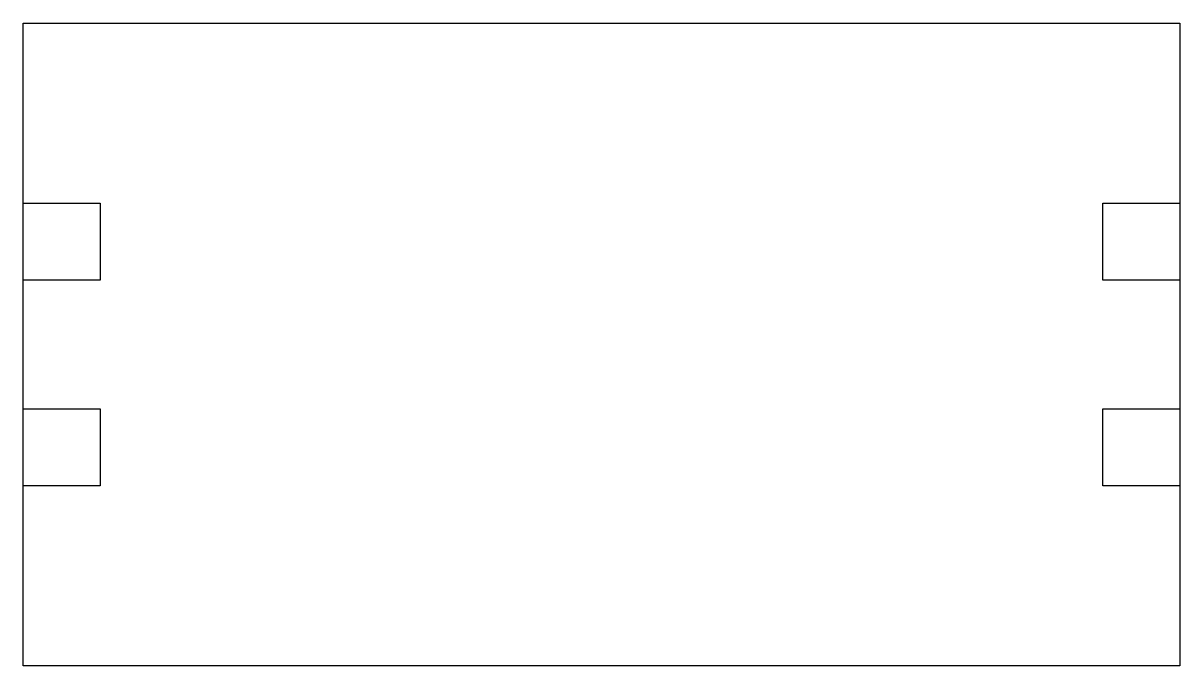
# Model space of a CAD drawing. Header units: millimetres. Extents: x -45 to 45, y -25 to 25.
import ezdxf

# ---------------------------------------------------------------- set-up
doc = ezdxf.new("R2010")
doc.units = ezdxf.units.MM
doc.layers.add('Sketch001', color=7, linetype='CONTINUOUS')

msp = doc.modelspace()

# ---------------------------------------------------------------- linework, layer by layer
at = {"layer": 'Sketch001'}
for p, q in [((-45, 25), (45, 25)), ((-45, -25), (-45, 25)), ((45, 25), (45, -25)), ((-45, 11), (-39, 11)), ((-45, 5), (-45, 11)), ((-39, 11), (-39, 5)), ((39, 11), (45, 11)), ((39, 5), (39, 11)), ((45, 11), (45, 5)), ((-39, 5), (-45, 5)), ((45, 5), (39, 5)), ((-45, -5), (-39, -5)), ((-45, -11), (-45, -5)), ((-39, -5), (-39, -11)), ((39, -5), (45, -5)), ((39, -11), (39, -5)), ((45, -5), (45, -11)), ((-39, -11), (-45, -11)), ((45, -11), (39, -11)), ((45, -25), (-45, -25))]:
    msp.add_line(p, q, dxfattribs=at)

doc.saveas('drawing.dxf')
